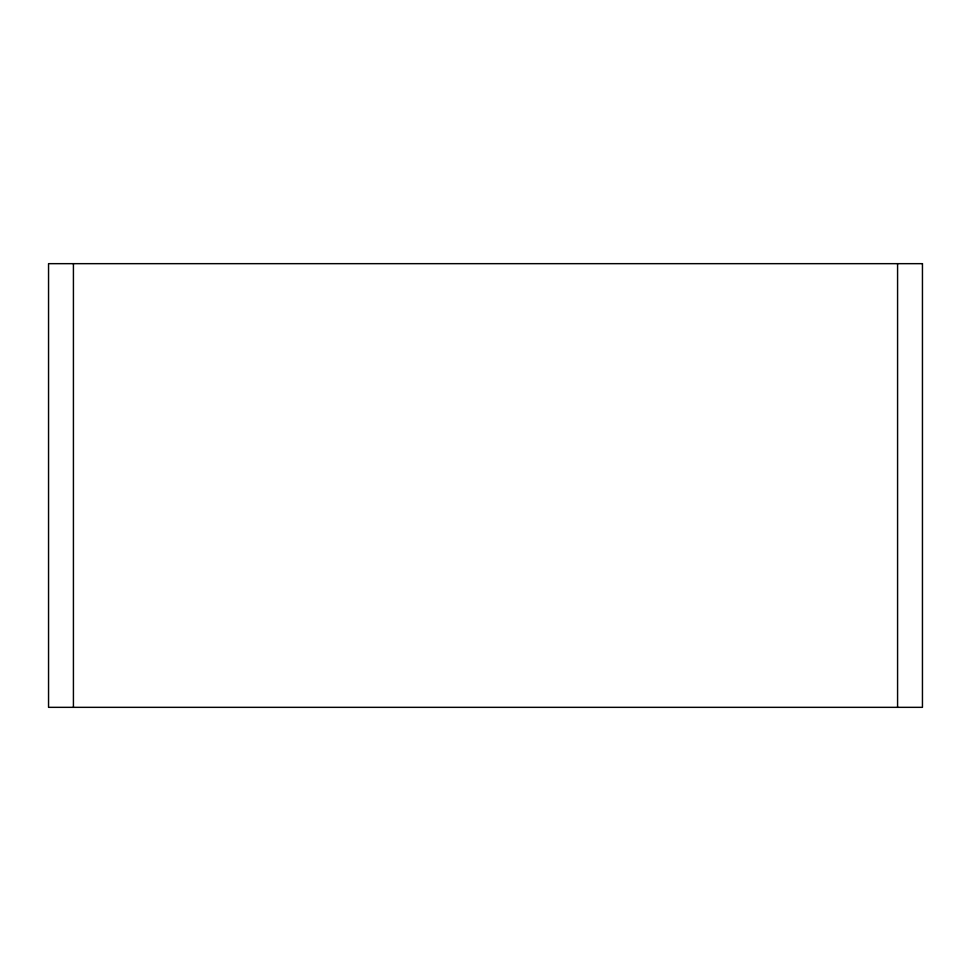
<?xml version="1.0" encoding="UTF-8"?>
<svg xmlns="http://www.w3.org/2000/svg" width="971" height="971" viewBox="0 0 971 971"><rect width="100%" height="100%" fill="white"/><g stroke="black" fill="none" stroke-linecap="round" stroke-linejoin="round"><path stroke-width="1.46" d="M897.58 263.663L897.58 707.337M73.42 263.663L73.42 707.337M922.45 263.663L48.55 263.663L48.55 707.337L922.45 707.337L922.45 263.663"/></g></svg>
